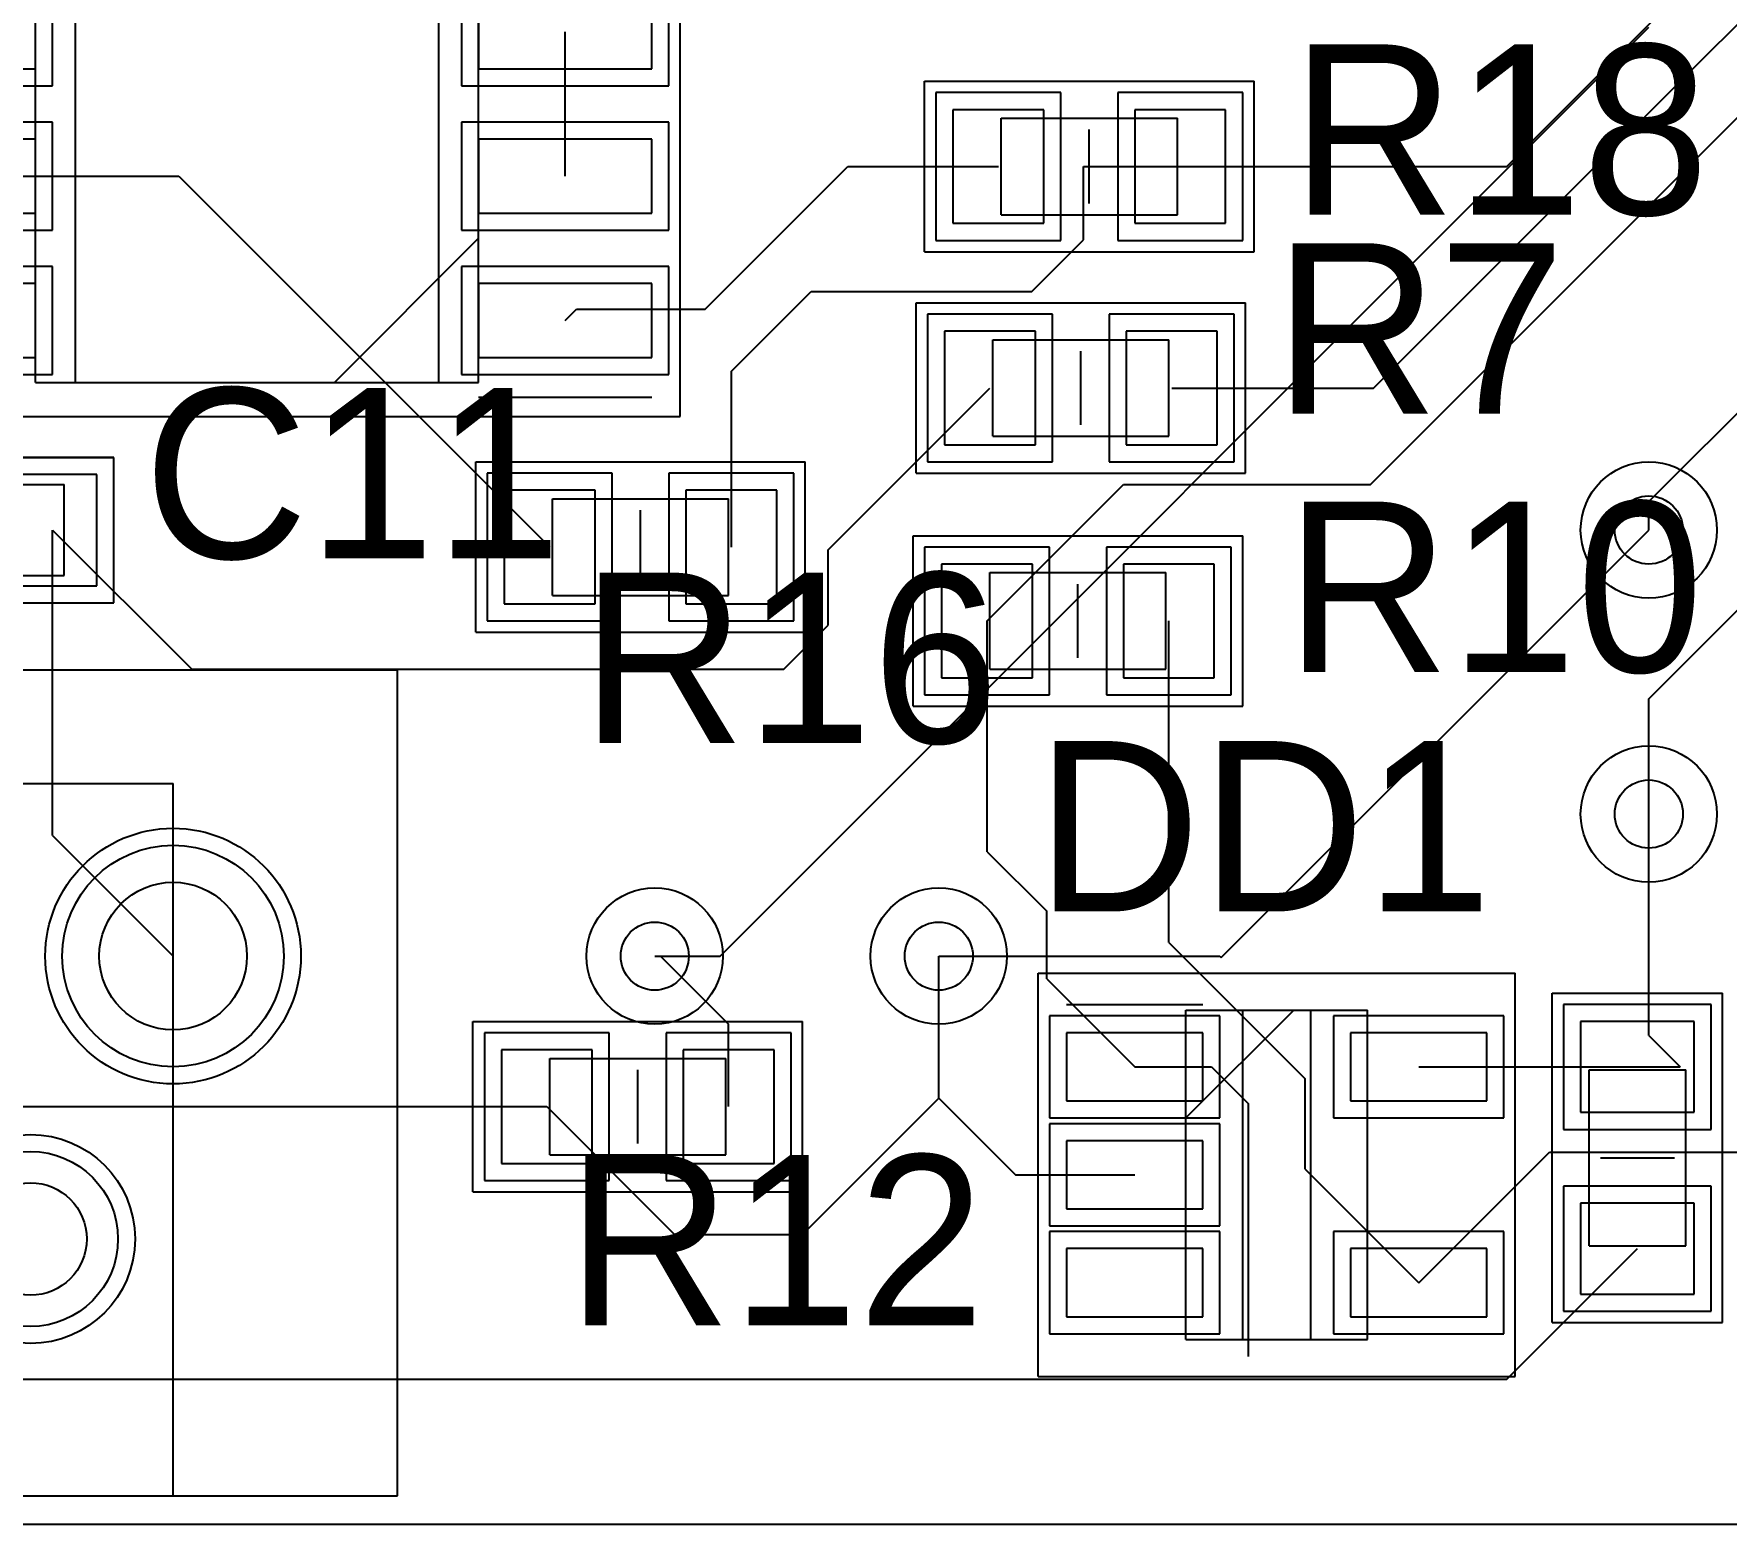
# Model space of a CAD drawing. Header units: millimetres. Extents: x 25.4 to 101.3, y 24.9 to 50.8.
# Drawn here: x 41.18 to 56.08, y 25.4 to 38.52 of the extents above; entities that cross this region are included whole.
import ezdxf

# ---------------------------------------------------------------- set-up
doc = ezdxf.new("R2010")
doc.units = ezdxf.units.MM
for name, color, linetype in [('BottomLayer', 5, 'Continuous'), ('BottomSolder', 6, 'Continuous'), ('KeepOutLayer', 6, 'Continuous'), ('Mechanical1', 6, 'Continuous'), ('Mechanical13', 56, 'Continuous'), ('Mechanical15', 56, 'Continuous'), ('MultiLayer', 9, 'Continuous'), ('PadHoleLayer', 156, 'Continuous'), ('TopLayer', 1, 'Continuous'), ('TopOverlay', 2, 'Continuous'), ('TopPaste', 8, 'Continuous'), ('TopSolder', 216, 'Continuous'), ('ViaHoleLayer', 16, 'Continuous')]:
    doc.layers.add(name, color=color, linetype=linetype)

# ---------------------------------------------------------------- blocks, each defined once
blk = doc.blocks.new('FSMRA6JH_6')
at = {"layer": 'BottomLayer'}
for centre, radius in [((-1.255, 2.49), 0.975), ((5.755, 2.49), 0.975), ((0, 0), 0.77), ((4.5, 0), 0.77)]:
    blk.add_circle(centre, radius, dxfattribs=at)
at = {"layer": 'BottomSolder'}
for centre, radius in [((-1.255, 2.49), 1.125), ((5.755, 2.49), 1.125), ((0, 0), 0.92), ((4.5, 0), 0.92)]:
    blk.add_circle(centre, radius, dxfattribs=at)
at = {"layer": 'Mechanical1'}
for p, q in [((-1.255, 4.01), (5.755, 4.01)), ((-1.255, -2.261), (-1.255, 4.01)), ((5.755, -2.261), (5.755, 4.01)), ((-1.255, -2.261), (5.755, -2.261))]:
    blk.add_line(p, q, dxfattribs=at)
at = {"layer": 'Mechanical15'}
for p, q in [((-3.23, 5.01), (7.73, 5.01)), ((-3.23, -2.261), (-3.23, 5.01)), ((7.73, -2.261), (7.73, 5.01)), ((-3.23, -2.261), (7.73, -2.261))]:
    blk.add_line(p, q, dxfattribs=at)
at = {"layer": 'MultiLayer'}
for centre, radius in [((-1.255, 2.49), 0.975), ((5.755, 2.49), 0.975), ((0, 0), 0.77), ((4.5, 0), 0.77)]:
    blk.add_circle(centre, radius, dxfattribs=at)
at = {"layer": 'PadHoleLayer'}
for centre, radius in [((-1.255, 2.49), 0.65), ((5.755, 2.49), 0.65), ((0, 0), 0.495), ((4.5, 0), 0.495)]:
    blk.add_circle(centre, radius, dxfattribs=at)
at = {"layer": 'TopLayer'}
for centre, radius in [((-1.255, 2.49), 0.975), ((5.755, 2.49), 0.975), ((0, 0), 0.77), ((4.5, 0), 0.77)]:
    blk.add_circle(centre, radius, dxfattribs=at)
at = {"layer": 'TopOverlay'}
for p, q in [((-1.255, 4.01), (5.755, 4.01)), ((-1.255, -2.261), (-1.255, 1)), ((5.755, -2.261), (5.755, 1)), ((-1.255, -2.261), (5.755, -2.261))]:
    blk.add_line(p, q, dxfattribs=at)
at = {"layer": 'TopSolder'}
for centre, radius in [((-1.255, 2.49), 1.125), ((5.755, 2.49), 1.125), ((0, 0), 0.92), ((4.5, 0), 0.92)]:
    blk.add_circle(centre, radius, dxfattribs=at)
blk = doc.blocks.new('R0603_10')
at = {"layer": 'Mechanical1'}
for p, q in [((-0.775, -0.425), (-0.775, 0.425)), ((-0.775, 0.425), (0.775, 0.425)), ((0.775, -0.425), (0.775, 0.425)), ((-0.775, -0.425), (0.775, -0.425))]:
    blk.add_line(p, q, dxfattribs=at)
at = {"layer": 'Mechanical15'}
for p, q in [((-1.45, 0.75), (1.45, 0.75)), ((-1.45, -0.75), (-1.45, 0.75)), ((1.45, -0.75), (1.45, 0.75)), ((-1.45, -0.75), (1.45, -0.75))]:
    blk.add_line(p, q, dxfattribs=at)
at = {"layer": 'TopLayer'}
for p, q in [((-0.4, 0.5), (-1.2, 0.5)), ((-1.2, 0.5), (-1.2, -0.5)), ((-0.4, -0.5), (-0.4, 0.5)), ((1.2, 0.5), (0.4, 0.5)), ((0.4, 0.5), (0.4, -0.5)), ((1.2, -0.5), (1.2, 0.5)), ((-1.2, -0.5), (-0.4, -0.5)), ((0.4, -0.5), (1.2, -0.5))]:
    blk.add_line(p, q, dxfattribs=at)
at = {"layer": 'TopOverlay'}
blk.add_line((0, -0.325), (0, 0.325), dxfattribs=at)
at = {"layer": 'TopPaste'}
for p, q in [((-0.4, 0.5), (-1.2, 0.5)), ((-1.2, 0.5), (-1.2, -0.5)), ((-0.4, -0.5), (-0.4, 0.5)), ((1.2, 0.5), (0.4, 0.5)), ((0.4, 0.5), (0.4, -0.5)), ((1.2, -0.5), (1.2, 0.5)), ((-1.2, -0.5), (-0.4, -0.5)), ((0.4, -0.5), (1.2, -0.5))]:
    blk.add_line(p, q, dxfattribs=at)
at = {"layer": 'TopSolder'}
for p, q in [((-0.25, 0.65), (-1.35, 0.65)), ((-1.35, 0.65), (-1.35, -0.65)), ((-0.25, -0.65), (-0.25, 0.65)), ((1.35, 0.65), (0.25, 0.65)), ((0.25, 0.65), (0.25, -0.65)), ((1.35, -0.65), (1.35, 0.65)), ((-1.35, -0.65), (-0.25, -0.65)), ((0.25, -0.65), (1.35, -0.65))]:
    blk.add_line(p, q, dxfattribs=at)
blk = doc.blocks.new('R0603_11')
at = {"layer": 'Mechanical1'}
for p, q in [((-0.775, 0.425), (-0.775, -0.425)), ((0.775, 0.425), (-0.775, 0.425)), ((0.775, 0.425), (0.775, -0.425)), ((0.775, -0.425), (-0.775, -0.425))]:
    blk.add_line(p, q, dxfattribs=at)
at = {"layer": 'Mechanical15'}
for p, q in [((1.45, 0.75), (-1.45, 0.75)), ((-1.45, 0.75), (-1.45, -0.75)), ((1.45, 0.75), (1.45, -0.75)), ((1.45, -0.75), (-1.45, -0.75))]:
    blk.add_line(p, q, dxfattribs=at)
at = {"layer": 'TopLayer'}
for p, q in [((-0.4, 0.5), (-1.2, 0.5)), ((-1.2, 0.5), (-1.2, -0.5)), ((-0.4, -0.5), (-0.4, 0.5)), ((1.2, 0.5), (0.4, 0.5)), ((0.4, 0.5), (0.4, -0.5)), ((1.2, -0.5), (1.2, 0.5)), ((-1.2, -0.5), (-0.4, -0.5)), ((0.4, -0.5), (1.2, -0.5))]:
    blk.add_line(p, q, dxfattribs=at)
at = {"layer": 'TopOverlay'}
blk.add_line((0, 0.325), (0, -0.325), dxfattribs=at)
at = {"layer": 'TopPaste'}
for p, q in [((-0.4, 0.5), (-1.2, 0.5)), ((-1.2, 0.5), (-1.2, -0.5)), ((-0.4, -0.5), (-0.4, 0.5)), ((1.2, 0.5), (0.4, 0.5)), ((0.4, 0.5), (0.4, -0.5)), ((1.2, -0.5), (1.2, 0.5)), ((-1.2, -0.5), (-0.4, -0.5)), ((0.4, -0.5), (1.2, -0.5))]:
    blk.add_line(p, q, dxfattribs=at)
at = {"layer": 'TopSolder'}
for p, q in [((-0.25, 0.65), (-1.35, 0.65)), ((-1.35, 0.65), (-1.35, -0.65)), ((-0.25, -0.65), (-0.25, 0.65)), ((1.35, 0.65), (0.25, 0.65)), ((0.25, 0.65), (0.25, -0.65)), ((1.35, -0.65), (1.35, 0.65)), ((-1.35, -0.65), (-0.25, -0.65)), ((0.25, -0.65), (1.35, -0.65))]:
    blk.add_line(p, q, dxfattribs=at)
blk = doc.blocks.new('R0603_12')
at = {"layer": 'Mechanical1'}
for p, q in [((-0.775, -0.425), (-0.775, 0.425)), ((-0.775, 0.425), (0.775, 0.425)), ((0.775, -0.425), (0.775, 0.425)), ((-0.775, -0.425), (0.775, -0.425))]:
    blk.add_line(p, q, dxfattribs=at)
at = {"layer": 'Mechanical15'}
for p, q in [((-1.45, 0.75), (1.45, 0.75)), ((-1.45, -0.75), (-1.45, 0.75)), ((1.45, -0.75), (1.45, 0.75)), ((-1.45, -0.75), (1.45, -0.75))]:
    blk.add_line(p, q, dxfattribs=at)
at = {"layer": 'TopLayer'}
for p, q in [((-0.4, 0.5), (-1.2, 0.5)), ((-1.2, 0.5), (-1.2, -0.5)), ((-0.4, -0.5), (-0.4, 0.5)), ((1.2, 0.5), (0.4, 0.5)), ((0.4, 0.5), (0.4, -0.5)), ((1.2, -0.5), (1.2, 0.5)), ((-1.2, -0.5), (-0.4, -0.5)), ((0.4, -0.5), (1.2, -0.5))]:
    blk.add_line(p, q, dxfattribs=at)
at = {"layer": 'TopOverlay'}
blk.add_line((0, -0.325), (0, 0.325), dxfattribs=at)
at = {"layer": 'TopPaste'}
for p, q in [((-0.4, 0.5), (-1.2, 0.5)), ((-1.2, 0.5), (-1.2, -0.5)), ((-0.4, -0.5), (-0.4, 0.5)), ((1.2, 0.5), (0.4, 0.5)), ((0.4, 0.5), (0.4, -0.5)), ((1.2, -0.5), (1.2, 0.5)), ((-1.2, -0.5), (-0.4, -0.5)), ((0.4, -0.5), (1.2, -0.5))]:
    blk.add_line(p, q, dxfattribs=at)
at = {"layer": 'TopSolder'}
for p, q in [((-0.25, 0.65), (-1.35, 0.65)), ((-1.35, 0.65), (-1.35, -0.65)), ((-0.25, -0.65), (-0.25, 0.65)), ((1.35, 0.65), (0.25, 0.65)), ((0.25, 0.65), (0.25, -0.65)), ((1.35, -0.65), (1.35, 0.65)), ((-1.35, -0.65), (-0.25, -0.65)), ((0.25, -0.65), (1.35, -0.65))]:
    blk.add_line(p, q, dxfattribs=at)
blk = doc.blocks.new('R0603_14')
at = {"layer": 'Mechanical1'}
for p, q in [((-0.775, 0.425), (-0.775, -0.425)), ((0.775, 0.425), (-0.775, 0.425)), ((0.775, 0.425), (0.775, -0.425)), ((0.775, -0.425), (-0.775, -0.425))]:
    blk.add_line(p, q, dxfattribs=at)
at = {"layer": 'Mechanical15'}
for p, q in [((1.45, 0.75), (-1.45, 0.75)), ((-1.45, 0.75), (-1.45, -0.75)), ((1.45, 0.75), (1.45, -0.75)), ((1.45, -0.75), (-1.45, -0.75))]:
    blk.add_line(p, q, dxfattribs=at)
at = {"layer": 'TopLayer'}
for p, q in [((-0.4, 0.5), (-1.2, 0.5)), ((-1.2, 0.5), (-1.2, -0.5)), ((-0.4, -0.5), (-0.4, 0.5)), ((1.2, 0.5), (0.4, 0.5)), ((0.4, 0.5), (0.4, -0.5)), ((1.2, -0.5), (1.2, 0.5)), ((-1.2, -0.5), (-0.4, -0.5)), ((0.4, -0.5), (1.2, -0.5))]:
    blk.add_line(p, q, dxfattribs=at)
at = {"layer": 'TopOverlay'}
blk.add_line((0, 0.325), (0, -0.325), dxfattribs=at)
at = {"layer": 'TopPaste'}
for p, q in [((-0.4, 0.5), (-1.2, 0.5)), ((-1.2, 0.5), (-1.2, -0.5)), ((-0.4, -0.5), (-0.4, 0.5)), ((1.2, 0.5), (0.4, 0.5)), ((0.4, 0.5), (0.4, -0.5)), ((1.2, -0.5), (1.2, 0.5)), ((-1.2, -0.5), (-0.4, -0.5)), ((0.4, -0.5), (1.2, -0.5))]:
    blk.add_line(p, q, dxfattribs=at)
at = {"layer": 'TopSolder'}
for p, q in [((-0.25, 0.65), (-1.35, 0.65)), ((-1.35, 0.65), (-1.35, -0.65)), ((-0.25, -0.65), (-0.25, 0.65)), ((1.35, 0.65), (0.25, 0.65)), ((0.25, 0.65), (0.25, -0.65)), ((1.35, -0.65), (1.35, 0.65)), ((-1.35, -0.65), (-0.25, -0.65)), ((0.25, -0.65), (1.35, -0.65))]:
    blk.add_line(p, q, dxfattribs=at)
blk = doc.blocks.new('R0603_15')
at = {"layer": 'Mechanical1'}
for p, q in [((-0.775, 0.425), (-0.775, -0.425)), ((-0.775, 0.425), (0.775, 0.425)), ((0.775, 0.425), (0.775, -0.425)), ((-0.775, -0.425), (0.775, -0.425))]:
    blk.add_line(p, q, dxfattribs=at)
at = {"layer": 'Mechanical15'}
for p, q in [((-1.45, 0.75), (1.45, 0.75)), ((-1.45, 0.75), (-1.45, -0.75)), ((1.45, 0.75), (1.45, -0.75)), ((-1.45, -0.75), (1.45, -0.75))]:
    blk.add_line(p, q, dxfattribs=at)
at = {"layer": 'TopLayer'}
for p, q in [((-0.4, 0.5), (-1.2, 0.5)), ((-1.2, 0.5), (-1.2, -0.5)), ((-0.4, -0.5), (-0.4, 0.5)), ((1.2, 0.5), (0.4, 0.5)), ((0.4, 0.5), (0.4, -0.5)), ((1.2, -0.5), (1.2, 0.5)), ((-1.2, -0.5), (-0.4, -0.5)), ((0.4, -0.5), (1.2, -0.5))]:
    blk.add_line(p, q, dxfattribs=at)
at = {"layer": 'TopOverlay'}
blk.add_line((0, 0.325), (0, -0.325), dxfattribs=at)
at = {"layer": 'TopPaste'}
for p, q in [((-0.4, 0.5), (-1.2, 0.5)), ((-1.2, 0.5), (-1.2, -0.5)), ((-0.4, -0.5), (-0.4, 0.5)), ((1.2, 0.5), (0.4, 0.5)), ((0.4, 0.5), (0.4, -0.5)), ((1.2, -0.5), (1.2, 0.5)), ((-1.2, -0.5), (-0.4, -0.5)), ((0.4, -0.5), (1.2, -0.5))]:
    blk.add_line(p, q, dxfattribs=at)
at = {"layer": 'TopSolder'}
for p, q in [((-0.25, 0.65), (-1.35, 0.65)), ((-1.35, 0.65), (-1.35, -0.65)), ((-0.25, -0.65), (-0.25, 0.65)), ((1.35, 0.65), (0.25, 0.65)), ((0.25, 0.65), (0.25, -0.65)), ((1.35, -0.65), (1.35, 0.65)), ((-1.35, -0.65), (-0.25, -0.65)), ((0.25, -0.65), (1.35, -0.65))]:
    blk.add_line(p, q, dxfattribs=at)
blk = doc.blocks.new('R0603_17')
at = {"layer": 'Mechanical1'}
for p, q in [((-0.775, 0.425), (-0.775, -0.425)), ((0.775, 0.425), (-0.775, 0.425)), ((0.775, 0.425), (0.775, -0.425)), ((0.775, -0.425), (-0.775, -0.425))]:
    blk.add_line(p, q, dxfattribs=at)
at = {"layer": 'Mechanical15'}
for p, q in [((1.45, 0.75), (-1.45, 0.75)), ((-1.45, 0.75), (-1.45, -0.75)), ((1.45, 0.75), (1.45, -0.75)), ((1.45, -0.75), (-1.45, -0.75))]:
    blk.add_line(p, q, dxfattribs=at)
at = {"layer": 'TopLayer'}
for p, q in [((-0.4, 0.5), (-1.2, 0.5)), ((-1.2, 0.5), (-1.2, -0.5)), ((-0.4, -0.5), (-0.4, 0.5)), ((1.2, 0.5), (0.4, 0.5)), ((0.4, 0.5), (0.4, -0.5)), ((1.2, -0.5), (1.2, 0.5)), ((-1.2, -0.5), (-0.4, -0.5)), ((0.4, -0.5), (1.2, -0.5))]:
    blk.add_line(p, q, dxfattribs=at)
at = {"layer": 'TopOverlay'}
blk.add_line((0, 0.325), (0, -0.325), dxfattribs=at)
at = {"layer": 'TopPaste'}
for p, q in [((-0.4, 0.5), (-1.2, 0.5)), ((-1.2, 0.5), (-1.2, -0.5)), ((-0.4, -0.5), (-0.4, 0.5)), ((1.2, 0.5), (0.4, 0.5)), ((0.4, 0.5), (0.4, -0.5)), ((1.2, -0.5), (1.2, 0.5)), ((-1.2, -0.5), (-0.4, -0.5)), ((0.4, -0.5), (1.2, -0.5))]:
    blk.add_line(p, q, dxfattribs=at)
at = {"layer": 'TopSolder'}
for p, q in [((-0.25, 0.65), (-1.35, 0.65)), ((-1.35, 0.65), (-1.35, -0.65)), ((-0.25, -0.65), (-0.25, 0.65)), ((1.35, 0.65), (0.25, 0.65)), ((0.25, 0.65), (0.25, -0.65)), ((1.35, -0.65), (1.35, 0.65)), ((-1.35, -0.65), (-0.25, -0.65)), ((0.25, -0.65), (1.35, -0.65))]:
    blk.add_line(p, q, dxfattribs=at)
blk = doc.blocks.new('SOT95P280X145_5N_19')
at = {"layer": 'Mechanical1'}
for p, q in [((-0.8, 0.5), (0.15, 1.45)), ((-0.8, -1.45), (-0.8, 1.45)), ((-0.8, 1.45), (0.8, 1.45)), ((0.8, -1.45), (0.8, 1.45)), ((-0.8, -1.45), (0.8, -1.45))]:
    blk.add_line(p, q, dxfattribs=at)
at = {"layer": 'Mechanical15'}
for p, q in [((-2.1, -1.775), (-2.1, 1.775)), ((-2.1, 1.775), (2.1, 1.775)), ((2.1, -1.775), (2.1, 1.775)), ((-2.1, -1.775), (2.1, -1.775))]:
    blk.add_line(p, q, dxfattribs=at)
at = {"layer": 'TopLayer'}
for p, q in [((-1.85, 1.25), (-1.85, 0.65)), ((-0.65, 1.25), (-1.85, 1.25)), ((-0.65, 0.65), (-0.65, 1.25)), ((0.65, 1.25), (0.65, 0.65)), ((1.85, 1.25), (0.65, 1.25)), ((1.85, 0.65), (1.85, 1.25)), ((-1.85, 0.65), (-0.65, 0.65)), ((0.65, 0.65), (1.85, 0.65)), ((-1.85, 0.3), (-1.85, -0.3)), ((-0.65, 0.3), (-1.85, 0.3)), ((-0.65, -0.3), (-0.65, 0.3)), ((-1.85, -0.3), (-0.65, -0.3)), ((-1.85, -0.65), (-1.85, -1.25)), ((-0.65, -0.65), (-1.85, -0.65)), ((-0.65, -1.25), (-0.65, -0.65)), ((0.65, -0.65), (0.65, -1.25)), ((1.85, -0.65), (0.65, -0.65)), ((1.85, -1.25), (1.85, -0.65)), ((-1.85, -1.25), (-0.65, -1.25)), ((0.65, -1.25), (1.85, -1.25))]:
    blk.add_line(p, q, dxfattribs=at)
at = {"layer": 'TopOverlay'}
for p, q in [((-1.85, 1.5), (-0.65, 1.5)), ((-0.3, -1.45), (-0.3, 1.45)), ((-0.3, 1.45), (0.3, 1.45)), ((0.3, -1.45), (0.3, 1.45)), ((-0.3, -1.45), (0.3, -1.45))]:
    blk.add_line(p, q, dxfattribs=at)
at = {"layer": 'TopPaste'}
for p, q in [((-1.85, 1.25), (-1.85, 0.65)), ((-0.65, 1.25), (-1.85, 1.25)), ((-0.65, 0.65), (-0.65, 1.25)), ((0.65, 1.25), (0.65, 0.65)), ((1.85, 1.25), (0.65, 1.25)), ((1.85, 0.65), (1.85, 1.25)), ((-1.85, 0.65), (-0.65, 0.65)), ((0.65, 0.65), (1.85, 0.65)), ((-1.85, 0.3), (-1.85, -0.3)), ((-0.65, 0.3), (-1.85, 0.3)), ((-0.65, -0.3), (-0.65, 0.3)), ((-1.85, -0.3), (-0.65, -0.3)), ((-1.85, -0.65), (-1.85, -1.25)), ((-0.65, -0.65), (-1.85, -0.65)), ((-0.65, -1.25), (-0.65, -0.65)), ((0.65, -0.65), (0.65, -1.25)), ((1.85, -0.65), (0.65, -0.65)), ((1.85, -1.25), (1.85, -0.65)), ((-1.85, -1.25), (-0.65, -1.25)), ((0.65, -1.25), (1.85, -1.25))]:
    blk.add_line(p, q, dxfattribs=at)
at = {"layer": 'TopSolder'}
for p, q in [((-2, 1.4), (-2, 0.5)), ((-0.5, 1.4), (-2, 1.4)), ((-0.5, 0.5), (-0.5, 1.4)), ((0.5, 1.4), (0.5, 0.5)), ((2, 1.4), (0.5, 1.4)), ((2, 0.5), (2, 1.4)), ((-2, 0.5), (-0.5, 0.5)), ((-2, 0.45), (-2, -0.45)), ((-0.5, 0.45), (-2, 0.45)), ((-0.5, -0.45), (-0.5, 0.45)), ((0.5, 0.5), (2, 0.5)), ((-2, -0.45), (-0.5, -0.45)), ((-2, -0.5), (-2, -1.4)), ((-0.5, -0.5), (-2, -0.5)), ((-0.5, -1.4), (-0.5, -0.5)), ((0.5, -0.5), (0.5, -1.4)), ((2, -0.5), (0.5, -0.5)), ((2, -1.4), (2, -0.5)), ((-2, -1.4), (-0.5, -1.4)), ((0.5, -1.4), (2, -1.4))]:
    blk.add_line(p, q, dxfattribs=at)
blk = doc.blocks.new('CAPC1608X87N_21')
at = {"layer": 'Mechanical1'}
for p, q in [((0.8, 0.4), (-0.8, 0.4)), ((-0.8, 0.4), (-0.8, -0.4)), ((0.8, 0.4), (0.8, -0.4)), ((0.8, -0.4), (-0.8, -0.4))]:
    blk.add_line(p, q, dxfattribs=at)
at = {"layer": 'Mechanical15'}
for p, q in [((1.24, 0.64), (-1.24, 0.64)), ((-1.24, 0.64), (-1.24, -0.64)), ((1.24, 0.64), (1.24, -0.64)), ((1.24, -0.64), (-1.24, -0.64))]:
    blk.add_line(p, q, dxfattribs=at)
at = {"layer": 'TopLayer'}
for p, q in [((-0.31, 0.49), (-1.09, 0.49)), ((-1.09, 0.49), (-1.09, -0.49)), ((-0.31, -0.49), (-0.31, 0.49)), ((1.09, 0.49), (0.31, 0.49)), ((0.31, 0.49), (0.31, -0.49)), ((1.09, -0.49), (1.09, 0.49)), ((-1.09, -0.49), (-0.31, -0.49)), ((0.31, -0.49), (1.09, -0.49))]:
    blk.add_line(p, q, dxfattribs=at)
at = {"layer": 'TopPaste'}
for p, q in [((-0.31, 0.49), (-1.09, 0.49)), ((-1.09, 0.49), (-1.09, -0.49)), ((-0.31, -0.49), (-0.31, 0.49)), ((1.09, 0.49), (0.31, 0.49)), ((0.31, 0.49), (0.31, -0.49)), ((1.09, -0.49), (1.09, 0.49)), ((-1.09, -0.49), (-0.31, -0.49)), ((0.31, -0.49), (1.09, -0.49))]:
    blk.add_line(p, q, dxfattribs=at)
at = {"layer": 'TopSolder'}
for p, q in [((-0.16, 0.64), (-1.24, 0.64)), ((-1.24, 0.64), (-1.24, -0.64)), ((-0.16, -0.64), (-0.16, 0.64)), ((1.24, 0.64), (0.16, 0.64)), ((0.16, 0.64), (0.16, -0.64)), ((1.24, -0.64), (1.24, 0.64)), ((-1.24, -0.64), (-0.16, -0.64)), ((0.16, -0.64), (1.24, -0.64))]:
    blk.add_line(p, q, dxfattribs=at)
blk = doc.blocks.new('SOIC127P600X175_8N_32')
at = {"layer": 'Mechanical13'}
for p, q in [((-0.68, 2.45), (-1.95, 1.18)), ((-1.95, 2.45), (-1.95, -2.45)), ((1.95, 2.45), (-1.95, 2.45)), ((1.95, 2.45), (1.95, -2.45)), ((1.95, -2.45), (-1.95, -2.45))]:
    blk.add_line(p, q, dxfattribs=at)
at = {"layer": 'Mechanical15'}
for p, q in [((-3.725, 2.75), (-3.725, -2.75)), ((3.725, 2.75), (-3.725, 2.75)), ((3.725, 2.75), (3.725, -2.75)), ((3.725, -2.75), (-3.725, -2.75))]:
    blk.add_line(p, q, dxfattribs=at)
at = {"layer": 'TopLayer'}
for p, q in [((-3.475, 2.23), (-3.475, 1.58)), ((-1.95, 2.23), (-3.475, 2.23)), ((-1.95, 1.58), (-1.95, 2.23)), ((1.95, 2.23), (1.95, 1.58)), ((3.475, 2.23), (1.95, 2.23)), ((3.475, 1.58), (3.475, 2.23)), ((-3.475, 1.58), (-1.95, 1.58)), ((1.95, 1.58), (3.475, 1.58)), ((-3.475, 0.96), (-3.475, 0.31)), ((-1.95, 0.96), (-3.475, 0.96)), ((-1.95, 0.31), (-1.95, 0.96)), ((1.95, 0.96), (1.95, 0.31)), ((3.475, 0.96), (1.95, 0.96)), ((3.475, 0.31), (3.475, 0.96)), ((-3.475, 0.31), (-1.95, 0.31)), ((1.95, 0.31), (3.475, 0.31)), ((-3.475, -0.31), (-3.475, -0.96)), ((-1.95, -0.31), (-3.475, -0.31)), ((-1.95, -0.96), (-1.95, -0.31)), ((1.95, -0.31), (1.95, -0.96)), ((3.475, -0.31), (1.95, -0.31)), ((3.475, -0.96), (3.475, -0.31)), ((-3.475, -0.96), (-1.95, -0.96)), ((1.95, -0.96), (3.475, -0.96)), ((-3.475, -1.58), (-3.475, -2.23)), ((-1.95, -1.58), (-3.475, -1.58)), ((-1.95, -2.23), (-1.95, -1.58)), ((1.95, -1.58), (1.95, -2.23)), ((3.475, -1.58), (1.95, -1.58)), ((3.475, -2.23), (3.475, -1.58)), ((-3.475, -2.23), (-1.95, -2.23)), ((1.95, -2.23), (3.475, -2.23))]:
    blk.add_line(p, q, dxfattribs=at)
at = {"layer": 'TopOverlay'}
for p, q in [((-1.95, 2.58), (-3.475, 2.58)), ((-1.6, 2.45), (-1.6, -2.45)), ((1.6, 2.45), (-1.6, 2.45)), ((1.6, 2.45), (1.6, -2.45)), ((1.6, -2.45), (-1.6, -2.45))]:
    blk.add_line(p, q, dxfattribs=at)
at = {"layer": 'TopPaste'}
for p, q in [((-3.475, 2.23), (-3.475, 1.58)), ((-1.95, 2.23), (-3.475, 2.23)), ((-1.95, 1.58), (-1.95, 2.23)), ((1.95, 2.23), (1.95, 1.58)), ((3.475, 2.23), (1.95, 2.23)), ((3.475, 1.58), (3.475, 2.23)), ((-3.475, 1.58), (-1.95, 1.58)), ((1.95, 1.58), (3.475, 1.58)), ((-3.475, 0.96), (-3.475, 0.31)), ((-1.95, 0.96), (-3.475, 0.96)), ((-1.95, 0.31), (-1.95, 0.96)), ((1.95, 0.96), (1.95, 0.31)), ((3.475, 0.96), (1.95, 0.96)), ((3.475, 0.31), (3.475, 0.96)), ((-3.475, 0.31), (-1.95, 0.31)), ((1.95, 0.31), (3.475, 0.31)), ((-3.475, -0.31), (-3.475, -0.96)), ((-1.95, -0.31), (-3.475, -0.31)), ((-1.95, -0.96), (-1.95, -0.31)), ((1.95, -0.31), (1.95, -0.96)), ((3.475, -0.31), (1.95, -0.31)), ((3.475, -0.96), (3.475, -0.31)), ((-3.475, -0.96), (-1.95, -0.96)), ((1.95, -0.96), (3.475, -0.96)), ((-3.475, -1.58), (-3.475, -2.23)), ((-1.95, -1.58), (-3.475, -1.58)), ((-1.95, -2.23), (-1.95, -1.58)), ((1.95, -1.58), (1.95, -2.23)), ((3.475, -1.58), (1.95, -1.58)), ((3.475, -2.23), (3.475, -1.58)), ((-3.475, -2.23), (-1.95, -2.23)), ((1.95, -2.23), (3.475, -2.23))]:
    blk.add_line(p, q, dxfattribs=at)
at = {"layer": 'TopSolder'}
for p, q in [((-3.625, 2.38), (-3.625, 1.43)), ((-1.8, 2.38), (-3.625, 2.38)), ((-1.8, 1.43), (-1.8, 2.38)), ((1.8, 2.38), (1.8, 1.43)), ((3.625, 2.38), (1.8, 2.38)), ((3.625, 1.43), (3.625, 2.38)), ((-3.625, 1.43), (-1.8, 1.43)), ((1.8, 1.43), (3.625, 1.43)), ((-3.625, 1.11), (-3.625, 0.16)), ((-1.8, 1.11), (-3.625, 1.11)), ((-1.8, 0.16), (-1.8, 1.11)), ((1.8, 1.11), (1.8, 0.16)), ((3.625, 1.11), (1.8, 1.11)), ((3.625, 0.16), (3.625, 1.11)), ((-3.625, 0.16), (-1.8, 0.16)), ((1.8, 0.16), (3.625, 0.16)), ((-3.625, -0.16), (-3.625, -1.11)), ((-1.8, -0.16), (-3.625, -0.16)), ((-1.8, -1.11), (-1.8, -0.16)), ((1.8, -0.16), (1.8, -1.11)), ((3.625, -0.16), (1.8, -0.16)), ((3.625, -1.11), (3.625, -0.16)), ((-3.625, -1.11), (-1.8, -1.11)), ((1.8, -1.11), (3.625, -1.11)), ((-3.625, -1.43), (-3.625, -2.38)), ((-1.8, -1.43), (-3.625, -1.43)), ((-1.8, -2.38), (-1.8, -1.43)), ((1.8, -1.43), (1.8, -2.38)), ((3.625, -1.43), (1.8, -1.43)), ((3.625, -2.38), (3.625, -1.43)), ((-3.625, -2.38), (-1.8, -2.38)), ((1.8, -2.38), (3.625, -2.38))]:
    blk.add_line(p, q, dxfattribs=at)

msp = doc.modelspace()

# ---------------------------------------------------------------- linework, layer by layer
at = {"layer": 'BottomLayer'}
for p, q in [((47.225, 30.4), (55.4, 38.575)), ((51.637, 30.387), (55.4, 34.15)), ((46.65, 30.4), (47.225, 30.4)), ((49.15, 30.4), (51.625, 30.4)), ((51.625, 30.4), (51.637, 30.387))]:
    msp.add_line(p, q, dxfattribs=at)
for centre in [(55.4, 34.15), (55.4, 31.65), (46.65, 30.4), (49.15, 30.4)]:
    msp.add_circle(centre, 0.6, dxfattribs=at)
at = {"layer": 'KeepOutLayer'}
for p, q in [((25.4, 25.4), (42.9, 25.4)), ((42.9, 25.4), (52.025, 25.4)), ((52.025, 25.4), (68.775, 25.4))]:
    msp.add_line(p, q, dxfattribs=at)
at = {"layer": 'MultiLayer'}
for centre in [(55.4, 34.15), (55.4, 31.65), (46.65, 30.4), (49.15, 30.4)]:
    msp.add_circle(centre, 0.6, dxfattribs=at)
at = {"layer": 'TopLayer'}
for p, q in [((54.149, 37.35), (56.199, 39.4)), ((55.65, 38.073), (56.477, 38.9)), ((45.862, 37.265), (45.862, 38.535)), ((52.949, 34.55), (56.799, 38.4)), ((52.977, 35.4), (55.65, 38.073)), ((40.438, 37.265), (42.46, 37.265)), ((42.46, 37.265), (45.725, 34)), ((47.095, 36.095), (48.35, 37.35)), ((48.35, 37.35), (49.675, 37.35)), ((50.425, 36.705), (50.425, 37.35)), ((50.425, 37.35), (51.275, 37.35)), ((51.275, 37.35), (54.149, 37.35)), ((49.97, 36.25), (50.425, 36.705)), ((47.325, 35.547), (48.028, 36.25)), ((48.028, 36.25), (49.97, 36.25)), ((45.862, 35.995), (45.962, 36.095)), ((45.962, 36.095), (47.095, 36.095)), ((47.325, 34), (47.325, 35.547)), ((55.4, 34.4), (56.46, 35.46)), ((48.175, 33.975), (49.6, 35.4)), ((51.2, 35.4), (52.977, 35.4)), ((55.4, 32.665), (57.3, 34.565)), ((49.575, 33.35), (50.775, 34.55)), ((50.775, 34.55), (52.949, 34.55)), ((55.4, 34.15), (55.4, 34.4)), ((41.35, 31.46), (41.35, 34.15)), ((41.35, 34.15), (42.575, 32.925)), ((48.175, 33.314), (48.175, 33.975)), ((47.786, 32.925), (48.175, 33.314)), ((49.575, 31.319), (49.575, 33.35)), ((51.175, 30.52), (51.175, 33.35)), ((42.575, 32.925), (47.786, 32.925)), ((55.4, 31.65), (55.4, 32.665)), ((55.4, 29.7), (55.4, 31.65)), ((41.35, 31.46), (42.41, 30.4)), ((49.575, 31.319), (50.1, 30.794)), ((50.1, 30.2), (50.1, 30.794)), ((46.65, 30.4), (46.7, 30.4)), ((46.7, 30.4), (47.3, 29.8)), ((49.15, 29.15), (49.15, 30.4)), ((51.175, 30.52), (52.375, 29.32)), ((50.1, 30.2), (50.875, 29.425)), ((47.3, 29.075), (47.3, 29.8)), ((55.4, 29.7), (55.675, 29.425)), ((50.875, 29.425), (51.55, 29.425)), ((51.55, 29.425), (51.875, 29.1)), ((53.375, 29.425), (55.3, 29.425)), ((55.3, 29.425), (55.675, 29.425)), ((52.375, 28.525), (52.375, 29.32)), ((30.975, 29.075), (45.7, 29.075)), ((45.7, 29.075), (46.825, 27.95)), ((47.95, 27.95), (49.15, 29.15)), ((49.15, 29.15), (49.825, 28.475)), ((51.875, 26.875), (51.875, 29.1)), ((53.375, 27.525), (54.525, 28.675)), ((54.525, 28.675), (56.269, 28.675)), ((49.825, 28.475), (50.875, 28.475)), ((52.375, 28.525), (53.375, 27.525)), ((46.825, 27.95), (47.95, 27.95)), ((54.15, 26.675), (55.3, 27.825)), ((39.025, 26.675), (54.15, 26.675))]:
    msp.add_line(p, q, dxfattribs=at)
for centre in [(55.4, 34.15), (55.4, 31.65), (46.65, 30.4), (49.15, 30.4)]:
    msp.add_circle(centre, 0.6, dxfattribs=at)
at = {"layer": 'ViaHoleLayer'}
for centre in [(55.4, 34.15), (55.4, 31.65), (46.65, 30.4), (49.15, 30.4)]:
    msp.add_circle(centre, 0.3, dxfattribs=at)

# ---------------------------------------------------------------- block references
for name, p, rotation in [('SOIC127P600X175_8N_32', (43.15, 37.9), 180), ('R0603_17', (50.4, 35.4), 180), ('CAPC1608X87N_21', (40.65, 34.15), 180), ('R0603_11', (46.525, 34), 180), ('R0603_14', (50.375, 33.35), 180), ('SOT95P280X145_5N_19', (52.125, 28.475), 360), ('R0603_15', (55.3, 28.625), 90)]:
    msp.add_blockref(name, p, dxfattribs=dict(rotation=rotation))
for name, p in [('R0603_10', (50.475, 37.35)), ('FSMRA6JH_6', (36.655, 27.91)), ('R0603_12', (46.5, 29.075))]:
    msp.add_blockref(name, p)

# ---------------------------------------------------------------- texts
at = {"layer": 'TopOverlay'}
for s, p in [('R18', (52.25, 36.925)), ('R7', (52.1, 35.175)), ('C11', (42.15, 33.9)), ('R10', (52.2, 32.9)), ('R16', (46, 32.275)), ('DD1', (50.006, 30.793)), ('R12', (45.875, 27.15))]:
    msp.add_text(s, height=1.5, dxfattribs=at).set_placement(p)

doc.saveas('drawing.dxf')
